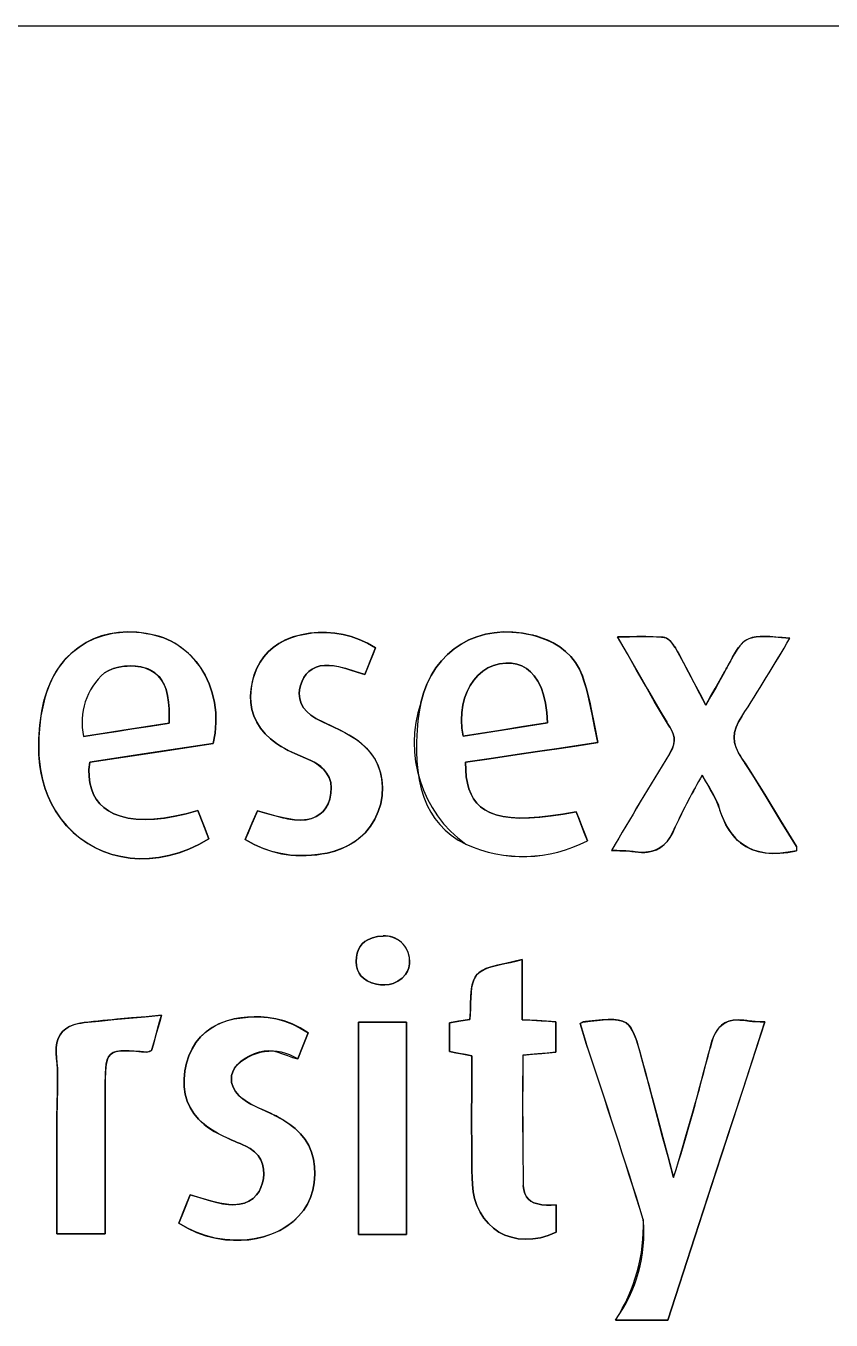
# Model space of a CAD drawing. Header units: millimetres. Extents: x 10 to 189, y 6 to 166.
# Drawn here: x 153.81 to 164.99, y 19.18 to 37.14 of the extents above; entities that cross this region are included whole.
import ezdxf

# ---------------------------------------------------------------- set-up
doc = ezdxf.new("R2010")
doc.units = ezdxf.units.MM

msp = doc.modelspace()

# ---------------------------------------------------------------- linework, layer by layer
at = {"color": 7, "linetype": 'Continuous'}
for p, q in [((153.364, 37.142), (169.364, 37.142)), ((158.427, 23.312), (159.095, 23.312)), ((159.095, 23.312), (158.427, 23.312)), ((154.243, 20.374), (154.915, 20.374)), ((154.915, 20.374), (154.243, 20.374)), ((158.427, 20.366), (159.095, 20.366)), ((159.095, 20.366), (158.427, 20.366)), ((161.995, 19.177), (162.72, 19.177)), ((162.72, 19.177), (161.995, 19.177))]:
    msp.add_line(p, q, dxfattribs=at)
at = {"color": 7, "linetype": 'Continuous', "lineweight": 15}
msp.add_line((169.364, 37.142), (153.364, 37.142), dxfattribs=at)
at = {"color": 7, "linetype": 'Continuous', "flags": 128}
for points in [[(156.414, 27.18), (156.44, 27.326), (156.451, 27.471), (156.448, 27.613), (156.43, 27.751), (156.4, 27.884), (156.356, 28.011), (156.3, 28.13), (156.234, 28.24), (156.157, 28.34), (156.071, 28.431), (155.974, 28.511), (155.928, 28.543), (155.88, 28.573), (155.83, 28.6), (155.778, 28.625), (155.725, 28.647), (155.671, 28.666), (155.614, 28.682), (155.481, 28.71), (155.351, 28.726), (155.223, 28.73), (155.099, 28.723), (154.979, 28.704), (154.863, 28.674), (154.753, 28.633), (154.648, 28.581), (154.538, 28.511), (154.437, 28.428), (154.344, 28.333), (154.262, 28.225), (154.198, 28.121), (154.143, 28.008), (154.102, 27.902), (154.097, 27.887), (154.093, 27.873), (154.088, 27.858), (154.084, 27.843), (154.079, 27.828), (154.075, 27.813), (154.046, 27.69), (154.022, 27.565), (154.006, 27.437), (153.993, 27.276), (153.991, 27.116), (153.991, 27.104), (153.991, 27.093), (153.992, 27.082), (153.992, 27.071), (153.992, 27.06), (153.994, 27.022), (153.997, 26.968), (154.015, 26.822), (154.043, 26.683), (154.077, 26.565), (154.119, 26.453), (154.168, 26.346), (154.224, 26.246), (154.298, 26.137), (154.379, 26.038), (154.469, 25.947), (154.566, 25.866), (154.67, 25.794), (154.777, 25.733), (154.89, 25.682), (155.008, 25.641), (155.131, 25.611), (155.259, 25.59), (155.391, 25.582), (155.526, 25.584), (155.662, 25.599), (155.801, 25.626), (155.938, 25.665), (156.076, 25.716), (156.214, 25.779), (156.351, 25.856)], [(156.351, 25.856), (156.212, 25.779), (156.073, 25.715), (155.934, 25.663), (155.796, 25.625), (155.658, 25.598), (155.522, 25.584), (155.389, 25.582), (155.258, 25.59), (155.131, 25.611), (155.007, 25.641), (154.888, 25.683), (154.774, 25.735), (154.665, 25.797), (154.563, 25.868), (154.467, 25.949), (154.378, 26.039), (154.297, 26.138), (154.224, 26.246), (154.17, 26.343), (154.122, 26.445), (154.081, 26.553), (154.048, 26.666), (154.024, 26.77), (154.007, 26.878), (153.997, 26.976), (153.996, 26.987), (153.995, 26.998), (153.994, 27.01), (153.994, 27.021), (153.993, 27.032), (153.993, 27.044), (153.992, 27.055), (153.992, 27.246), (154.006, 27.437), (154.033, 27.628), (154.063, 27.767), (154.072, 27.802), (154.074, 27.81), (154.075, 27.812), (154.075, 27.813), (154.075, 27.813), (154.116, 27.941), (154.167, 28.061), (154.227, 28.172), (154.296, 28.273), (154.373, 28.365), (154.458, 28.447), (154.55, 28.519), (154.648, 28.581), (154.766, 28.638), (154.891, 28.682), (155.021, 28.712), (155.158, 28.728), (155.221, 28.73), (155.284, 28.73), (155.349, 28.726), (155.414, 28.72), (155.48, 28.71), (155.547, 28.697), (155.614, 28.682), (155.725, 28.647), (155.829, 28.601), (155.926, 28.544), (156.017, 28.478), (156.1, 28.403), (156.175, 28.32), (156.242, 28.228), (156.3, 28.13), (156.356, 28.011), (156.4, 27.884), (156.43, 27.751), (156.448, 27.613), (156.451, 27.471), (156.44, 27.326), (156.414, 27.18)], [(158.665, 28.508), (158.553, 28.572), (158.44, 28.624), (158.327, 28.665), (158.214, 28.695), (158.1, 28.715), (157.986, 28.724), (157.871, 28.723), (157.755, 28.712), (157.638, 28.691), (157.523, 28.66), (157.417, 28.62), (157.321, 28.569), (157.244, 28.516), (157.175, 28.454), (157.114, 28.385), (157.062, 28.309), (157.019, 28.226), (156.989, 28.151), (156.964, 28.072), (156.946, 27.988), (156.934, 27.904), (156.93, 27.826), (156.934, 27.749), (156.95, 27.654), (156.978, 27.563), (157.018, 27.476), (157.07, 27.393), (157.133, 27.316), (157.208, 27.244), (157.293, 27.179), (157.354, 27.139), (157.406, 27.111), (157.43, 27.098), (157.454, 27.086), (157.478, 27.074), (157.503, 27.062), (157.619, 27.01), (157.768, 26.944), (157.794, 26.931), (157.823, 26.916), (157.85, 26.899), (157.875, 26.882), (157.899, 26.864), (157.921, 26.845), (157.942, 26.826), (157.987, 26.769), (158.021, 26.707), (158.043, 26.64), (158.051, 26.568), (158.047, 26.491), (158.03, 26.409)], [(158.03, 26.409), (158.047, 26.491), (158.051, 26.568), (158.043, 26.64), (158.021, 26.707), (157.987, 26.769), (157.942, 26.826), (157.904, 26.86), (157.861, 26.892), (157.813, 26.921), (157.766, 26.945), (157.736, 26.958), (157.619, 27.01), (157.471, 27.077), (157.408, 27.11), (157.397, 27.115), (157.37, 27.13), (157.344, 27.146), (157.318, 27.162), (157.293, 27.179), (157.208, 27.244), (157.133, 27.316), (157.07, 27.393), (157.018, 27.476), (156.978, 27.563), (156.95, 27.654), (156.934, 27.749), (156.93, 27.841), (156.937, 27.935), (156.956, 28.039), (156.983, 28.135), (157.019, 28.226), (157.062, 28.309), (157.114, 28.385), (157.175, 28.454), (157.244, 28.516), (157.321, 28.569), (157.402, 28.613), (157.491, 28.65), (157.588, 28.679), (157.688, 28.701), (157.788, 28.716), (157.887, 28.724), (157.986, 28.724), (158.1, 28.715), (158.214, 28.695), (158.327, 28.665), (158.44, 28.624), (158.553, 28.572), (158.665, 28.508)], [(161.752, 27.194), (161.71, 27.395), (161.672, 27.59), (161.632, 27.78), (161.611, 27.868), (161.588, 27.954), (161.563, 28.039), (161.533, 28.126), (161.494, 28.214), (161.44, 28.306), (161.376, 28.387), (161.303, 28.46), (161.221, 28.523), (161.131, 28.577), (161.056, 28.614), (160.976, 28.645), (160.903, 28.669), (160.895, 28.671), (160.886, 28.674), (160.878, 28.676), (160.87, 28.678), (160.861, 28.68), (160.852, 28.683), (160.841, 28.686), (160.704, 28.713), (160.571, 28.727), (160.441, 28.729), (160.314, 28.719), (160.191, 28.697), (160.073, 28.664), (159.961, 28.619), (159.855, 28.562), (159.756, 28.495), (159.664, 28.418), (159.579, 28.33), (159.503, 28.232), (159.436, 28.124), (159.379, 28.007), (159.331, 27.88), (159.294, 27.745)], [(159.294, 27.745), (159.331, 27.88), (159.379, 28.007), (159.436, 28.124), (159.503, 28.232), (159.579, 28.33), (159.664, 28.418), (159.756, 28.495), (159.855, 28.562), (159.961, 28.619), (160.073, 28.664), (160.191, 28.697), (160.314, 28.719), (160.434, 28.729), (160.558, 28.728), (160.684, 28.716), (160.708, 28.712), (160.733, 28.708), (160.757, 28.704), (160.781, 28.699), (160.806, 28.694), (160.831, 28.688), (160.85, 28.683), (160.91, 28.667), (161.024, 28.627), (161.131, 28.577), (161.221, 28.523), (161.303, 28.46), (161.376, 28.387), (161.44, 28.306), (161.494, 28.214), (161.536, 28.12), (161.566, 28.029), (161.592, 27.938), (161.616, 27.847), (161.638, 27.753), (161.658, 27.659), (161.703, 27.43), (161.752, 27.194)], [(163.248, 27.713), (163.166, 27.871), (163.088, 28.021), (163.013, 28.165), (162.939, 28.304), (162.865, 28.44), (162.846, 28.473), (162.837, 28.489), (162.831, 28.499), (162.825, 28.51), (162.818, 28.52), (162.79, 28.561), (162.762, 28.595), (162.732, 28.624), (162.719, 28.633), (162.705, 28.642), (162.692, 28.648), (162.679, 28.652), (162.656, 28.655), (162.615, 28.659), (162.517, 28.664), (162.417, 28.666), (162.294, 28.665), (162.163, 28.663), (162.025, 28.662)], [(162.025, 28.662), (162.192, 28.663), (162.347, 28.666), (162.494, 28.665), (162.635, 28.657), (162.671, 28.654), (162.682, 28.651), (162.693, 28.648), (162.704, 28.642), (162.716, 28.635), (162.727, 28.627), (162.738, 28.618), (162.768, 28.588), (162.796, 28.553), (162.806, 28.538), (162.817, 28.522), (162.827, 28.507), (162.836, 28.492), (162.851, 28.465), (162.878, 28.415), (163.006, 28.177), (163.084, 28.029), (163.164, 27.875), (163.248, 27.713)], [(162.025, 28.662), (162.168, 28.411), (162.305, 28.17), (162.438, 27.937), (162.612, 27.638), (162.689, 27.509), (162.698, 27.494), (162.706, 27.48), (162.715, 27.465), (162.724, 27.451), (162.733, 27.437), (162.741, 27.422), (162.75, 27.408), (162.778, 27.358), (162.797, 27.31), (162.808, 27.265), (162.811, 27.221), (162.802, 27.162), (162.78, 27.102), (162.744, 27.037)], [(162.744, 27.037), (162.778, 27.098), (162.8, 27.155), (162.81, 27.21), (162.808, 27.266), (162.795, 27.316), (162.772, 27.369), (162.767, 27.378), (162.762, 27.388), (162.756, 27.398), (162.75, 27.408), (162.732, 27.437), (162.664, 27.55), (162.539, 27.761), (162.415, 27.976), (162.289, 28.198), (162.16, 28.426), (162.025, 28.662)], [(163.248, 27.713), (163.316, 27.832), (163.38, 27.944), (163.44, 28.049), (163.514, 28.184), (163.521, 28.196), (163.527, 28.208), (163.534, 28.219), (163.54, 28.231), (163.558, 28.265), (163.59, 28.325), (163.621, 28.38), (163.661, 28.45), (163.7, 28.509), (163.738, 28.557), (163.777, 28.595), (163.819, 28.624), (163.865, 28.645), (163.919, 28.658), (163.975, 28.665), (164.04, 28.668), (164.115, 28.666), (164.202, 28.66), (164.301, 28.652), (164.415, 28.642)], [(164.415, 28.642), (164.311, 28.652), (164.219, 28.659), (164.138, 28.665), (164.067, 28.667), (164.004, 28.667), (163.949, 28.663), (163.893, 28.653), (163.844, 28.636), (163.8, 28.612), (163.76, 28.58), (163.723, 28.539), (163.686, 28.488), (163.648, 28.427), (163.606, 28.354), (163.591, 28.325), (163.574, 28.295), (163.557, 28.264), (163.54, 28.231), (163.533, 28.219), (163.508, 28.173), (163.449, 28.066), (163.386, 27.955), (163.319, 27.838), (163.248, 27.713)], [(158.518, 28.138), (158.56, 28.243), (158.601, 28.345), (158.665, 28.508)], [(158.665, 28.508), (158.624, 28.404), (158.583, 28.302), (158.518, 28.138)], [(155.802, 27.464), (155.802, 27.564), (155.799, 27.662), (155.792, 27.757), (155.779, 27.846), (155.758, 27.93), (155.73, 28.003), (155.692, 28.069), (155.643, 28.127), (155.603, 28.16), (155.558, 28.19), (155.545, 28.197), (155.532, 28.204), (155.518, 28.21), (155.504, 28.216), (155.489, 28.222), (155.474, 28.228), (155.408, 28.246), (155.335, 28.256), (155.258, 28.258), (155.18, 28.253), (155.103, 28.24), (155.03, 28.221), (154.962, 28.194), (154.903, 28.161)], [(154.903, 28.161), (154.956, 28.191), (155.015, 28.216), (155.08, 28.235), (155.148, 28.249), (155.218, 28.256), (155.294, 28.258), (155.368, 28.252), (155.382, 28.25), (155.396, 28.248), (155.41, 28.245), (155.423, 28.242), (155.436, 28.239), (155.449, 28.236), (155.462, 28.232), (155.474, 28.228), (155.547, 28.196), (155.609, 28.156), (155.66, 28.109), (155.701, 28.055), (155.733, 27.995), (155.758, 27.93), (155.779, 27.846), (155.792, 27.757), (155.799, 27.662), (155.802, 27.564), (155.802, 27.464)], [(157.837, 27.53), (157.769, 27.574), (157.712, 27.624), (157.667, 27.678), (157.633, 27.738), (157.613, 27.803), (157.607, 27.873), (157.611, 27.928), (157.624, 27.987), (157.646, 28.046), (157.672, 28.098), (157.704, 28.142), (157.739, 28.179), (157.788, 28.214), (157.841, 28.24), (157.898, 28.257), (157.959, 28.265), (158.024, 28.266), (158.098, 28.258), (158.151, 28.248), (158.203, 28.235), (158.255, 28.221), (158.308, 28.205), (158.412, 28.171), (158.518, 28.138)], [(158.518, 28.138), (158.383, 28.181), (158.252, 28.222), (158.211, 28.233), (158.169, 28.243), (158.128, 28.252), (158.082, 28.26), (158.024, 28.266), (157.959, 28.265), (157.898, 28.257), (157.841, 28.24), (157.788, 28.214), (157.739, 28.179), (157.704, 28.142), (157.672, 28.098), (157.646, 28.046), (157.624, 27.987), (157.611, 27.928), (157.607, 27.873), (157.613, 27.803), (157.633, 27.738), (157.667, 27.678), (157.712, 27.624), (157.769, 27.574), (157.837, 27.53)], [(161.053, 27.467), (161.042, 27.61), (161.023, 27.74), (160.996, 27.856), (160.962, 27.958), (160.919, 28.047), (160.869, 28.122), (160.818, 28.178), (160.76, 28.224), (160.697, 28.258), (160.628, 28.282), (160.553, 28.294), (160.473, 28.296), (160.387, 28.287), (160.303, 28.265), (160.225, 28.23), (160.153, 28.184), (160.087, 28.127), (160.029, 28.061), (159.978, 27.985), (159.935, 27.902), (159.901, 27.811), (159.877, 27.714), (159.862, 27.612), (159.857, 27.506), (159.863, 27.396), (159.881, 27.283)], [(159.881, 27.283), (159.863, 27.396), (159.857, 27.506), (159.862, 27.612), (159.877, 27.714), (159.901, 27.811), (159.935, 27.902), (159.978, 27.985), (160.029, 28.061), (160.087, 28.127), (160.153, 28.184), (160.225, 28.23), (160.303, 28.265), (160.387, 28.287), (160.473, 28.296), (160.553, 28.294), (160.628, 28.282), (160.697, 28.258), (160.76, 28.224), (160.818, 28.178), (160.869, 28.122), (160.919, 28.047), (160.962, 27.958), (160.996, 27.856), (161.023, 27.74), (161.042, 27.61), (161.053, 27.467)], [(159.294, 27.745), (159.27, 27.622), (159.252, 27.497), (159.241, 27.37), (159.234, 27.202), (159.234, 27.129), (159.234, 27.121), (159.234, 27.112), (159.234, 27.104), (159.234, 27.096), (159.234, 27.088), (159.234, 27.079), (159.235, 27.071), (159.24, 26.937), (159.252, 26.806), (159.272, 26.678), (159.3, 26.554), (159.337, 26.435), (159.384, 26.321), (159.433, 26.228), (159.49, 26.139), (159.556, 26.056), (159.631, 25.978), (159.716, 25.907), (159.812, 25.841), (159.917, 25.783)], [(158.755, 26.459), (158.76, 26.578), (158.752, 26.69), (158.73, 26.795), (158.694, 26.893), (158.645, 26.985), (158.586, 27.066), (158.514, 27.141), (158.43, 27.212), (158.368, 27.257), (158.3, 27.299), (158.236, 27.335), (158.227, 27.34), (158.218, 27.344), (158.209, 27.349), (158.2, 27.353), (158.191, 27.358), (158.182, 27.362), (158.066, 27.417), (157.95, 27.471), (157.837, 27.53)], [(157.837, 27.53), (157.921, 27.485), (158.008, 27.443), (158.154, 27.376), (158.169, 27.369), (158.185, 27.361), (158.237, 27.334), (158.286, 27.307), (158.333, 27.279), (158.378, 27.25), (158.419, 27.221), (158.459, 27.19), (158.539, 27.117), (158.606, 27.04), (158.662, 26.957), (158.704, 26.869), (158.735, 26.775), (158.753, 26.676), (158.76, 26.571), (158.755, 26.459)], [(164.506, 25.751), (164.297, 26.096), (164.088, 26.441), (163.9, 26.742), (163.815, 26.874), (163.804, 26.891), (163.793, 26.908), (163.782, 26.925), (163.77, 26.942), (163.759, 26.959), (163.748, 26.976), (163.702, 27.052), (163.669, 27.126), (163.649, 27.197), (163.642, 27.267), (163.649, 27.336), (163.669, 27.407), (163.703, 27.481), (163.749, 27.557)], [(163.749, 27.557), (163.702, 27.48), (163.669, 27.407), (163.649, 27.336), (163.642, 27.266), (163.649, 27.195), (163.663, 27.143), (163.683, 27.09), (163.711, 27.035), (163.722, 27.017), (163.733, 26.998), (163.746, 26.978), (163.769, 26.943), (163.794, 26.906), (163.818, 26.869), (163.843, 26.832), (164.068, 26.474), (164.287, 26.112), (164.506, 25.751)], [(154.614, 27.279), (154.842, 27.314), (155.065, 27.349), (155.285, 27.384), (155.542, 27.424), (155.802, 27.464)], [(155.802, 27.464), (155.472, 27.413), (155.144, 27.362), (154.883, 27.321), (154.614, 27.279)], [(159.881, 27.283), (160.205, 27.334), (160.531, 27.385), (160.79, 27.426), (161.053, 27.467)], [(161.053, 27.467), (160.719, 27.415), (160.391, 27.363), (159.881, 27.283)], [(154.698, 26.924), (155.658, 27.067), (156.414, 27.18)], [(156.414, 27.18), (155.452, 27.036), (154.698, 26.924)], [(159.916, 26.921), (160.243, 26.97), (160.573, 27.019), (160.911, 27.069), (161.183, 27.109), (161.463, 27.151), (161.752, 27.194)], [(161.752, 27.194), (161.476, 27.153), (161.208, 27.113), (160.947, 27.074), (160.693, 27.037), (160.301, 26.978), (159.916, 26.921)], [(156.201, 26.253), (156.035, 26.206), (155.878, 26.171), (155.729, 26.146), (155.589, 26.131), (155.458, 26.127), (155.338, 26.132), (155.227, 26.147), (155.126, 26.172), (155.035, 26.206), (154.961, 26.245), (154.895, 26.291), (154.838, 26.345), (154.79, 26.407), (154.75, 26.475), (154.721, 26.551), (154.7, 26.634), (154.689, 26.724), (154.688, 26.82), (154.698, 26.924)], [(154.698, 26.924), (154.688, 26.82), (154.689, 26.724), (154.7, 26.634), (154.721, 26.551), (154.75, 26.475), (154.79, 26.407), (154.838, 26.345), (154.895, 26.291), (154.961, 26.245), (155.035, 26.206), (155.128, 26.172), (155.231, 26.147), (155.344, 26.132), (155.467, 26.127), (155.599, 26.132), (155.737, 26.147), (155.883, 26.172), (156.038, 26.207), (156.201, 26.253)], [(161.451, 26.234), (161.266, 26.201), (161.095, 26.176), (160.937, 26.158), (160.792, 26.149), (160.659, 26.147), (160.54, 26.154), (160.433, 26.169), (160.337, 26.192), (160.252, 26.224), (160.183, 26.26), (160.123, 26.303), (160.071, 26.354), (160.027, 26.412), (159.991, 26.477), (159.962, 26.55), (159.94, 26.631), (159.925, 26.72), (159.917, 26.816), (159.916, 26.921)], [(159.916, 26.921), (159.917, 26.816), (159.925, 26.72), (159.94, 26.631), (159.962, 26.55), (159.991, 26.477), (160.027, 26.412), (160.071, 26.354), (160.123, 26.303), (160.183, 26.26), (160.252, 26.224), (160.339, 26.192), (160.437, 26.168), (160.546, 26.154), (160.668, 26.147), (160.802, 26.149), (160.945, 26.159), (161.101, 26.176), (161.27, 26.201), (161.451, 26.234)], [(163.199, 26.743), (163.247, 26.656), (163.294, 26.576), (163.337, 26.501), (163.385, 26.411), (163.423, 26.323), (163.426, 26.314), (163.429, 26.305), (163.432, 26.296), (163.436, 26.284), (163.446, 26.25), (163.469, 26.186), (163.493, 26.126), (163.541, 26.029), (163.596, 25.944), (163.659, 25.868), (163.729, 25.804), (163.805, 25.752), (163.888, 25.711), (163.976, 25.682), (164.071, 25.664), (164.171, 25.656), (164.277, 25.658), (164.389, 25.67), (164.506, 25.692)], [(164.506, 25.692), (164.394, 25.671), (164.288, 25.659), (164.186, 25.655), (164.089, 25.661), (163.998, 25.677), (163.912, 25.702), (163.832, 25.737), (163.759, 25.782), (163.691, 25.836), (163.629, 25.902), (163.573, 25.977), (163.528, 26.053), (163.488, 26.138), (163.457, 26.219), (163.453, 26.231), (163.449, 26.242), (163.445, 26.253), (163.442, 26.265), (163.438, 26.277), (163.435, 26.288), (163.403, 26.373), (163.361, 26.458), (163.311, 26.546), (163.257, 26.639), (163.199, 26.743)], [(156.857, 25.847), (156.982, 25.778), (157.108, 25.722), (157.235, 25.68), (157.362, 25.65), (157.489, 25.632), (157.561, 25.627), (157.632, 25.625), (157.704, 25.626), (157.776, 25.63), (157.849, 25.638), (157.921, 25.648), (157.994, 25.661), (158.099, 25.688), (158.198, 25.724), (158.291, 25.768), (158.376, 25.82), (158.454, 25.88), (158.524, 25.947), (158.597, 26.035), (158.657, 26.131), (158.704, 26.235), (158.737, 26.344), (158.755, 26.459)], [(158.755, 26.459), (158.737, 26.344), (158.704, 26.235), (158.657, 26.131), (158.597, 26.035), (158.524, 25.947), (158.464, 25.889), (158.399, 25.837), (158.328, 25.789), (158.252, 25.748), (158.171, 25.713), (158.084, 25.684), (157.994, 25.661), (157.864, 25.64), (157.736, 25.628), (157.608, 25.625), (157.48, 25.633), (157.353, 25.652), (157.228, 25.682), (157.104, 25.724), (156.98, 25.779), (156.857, 25.847)], [(158.03, 26.409), (158.006, 26.344), (157.974, 26.287), (157.937, 26.239), (157.893, 26.199), (157.843, 26.168), (157.805, 26.15), (157.765, 26.136), (157.723, 26.126), (157.679, 26.12), (157.634, 26.117), (157.587, 26.117), (157.539, 26.121), (157.413, 26.143), (157.286, 26.174), (157.157, 26.211), (157.025, 26.247)], [(157.025, 26.247), (157.173, 26.207), (157.316, 26.166), (157.348, 26.158), (157.38, 26.15), (157.412, 26.143), (157.444, 26.136), (157.475, 26.13), (157.507, 26.125), (157.539, 26.121), (157.622, 26.116), (157.701, 26.122), (157.775, 26.139), (157.843, 26.168), (157.893, 26.199), (157.937, 26.239), (157.974, 26.287), (158.006, 26.344), (158.03, 26.409)], [(156.351, 25.856), (156.267, 26.077), (156.201, 26.253)], [(156.201, 26.253), (156.285, 26.03), (156.351, 25.856)], [(157.025, 26.247), (156.981, 26.141), (156.935, 26.032), (156.897, 25.942), (156.857, 25.847)], [(156.857, 25.847), (156.908, 25.967), (156.955, 26.079), (157.025, 26.247)], [(161.605, 25.831), (161.558, 25.954), (161.515, 26.067), (161.483, 26.152), (161.451, 26.234)], [(161.451, 26.234), (161.491, 26.129), (161.533, 26.02), (161.568, 25.928), (161.605, 25.831)], [(161.941, 25.697), (162.002, 25.695), (162.058, 25.693), (162.108, 25.692), (162.166, 25.689), (162.221, 25.684), (162.235, 25.682), (162.267, 25.676), (162.314, 25.671), (162.358, 25.669), (162.401, 25.669), (162.441, 25.673), (162.506, 25.686), (162.566, 25.707), (162.62, 25.738), (162.67, 25.777), (162.716, 25.825), (162.756, 25.883), (162.793, 25.949), (162.826, 26.026)], [(162.826, 26.026), (162.791, 25.945), (162.751, 25.875), (162.707, 25.815), (162.657, 25.766), (162.603, 25.726), (162.547, 25.699), (162.486, 25.681), (162.419, 25.671), (162.373, 25.669), (162.323, 25.67), (162.31, 25.671), (162.297, 25.673), (162.283, 25.674), (162.269, 25.676), (162.255, 25.678), (162.241, 25.68), (162.19, 25.687), (162.137, 25.691), (162.078, 25.693), (162.014, 25.694), (161.941, 25.697)], [(164.506, 25.751), (164.506, 25.718), (164.506, 25.692)], [(158.77, 24.509), (158.692, 24.5), (158.621, 24.483), (158.559, 24.457), (158.518, 24.431), (158.482, 24.4), (158.452, 24.363), (158.428, 24.32), (158.411, 24.271), (158.401, 24.216), (158.398, 24.153), (158.403, 24.094), (158.415, 24.041), (158.436, 23.995), (158.462, 23.955), (158.496, 23.922), (158.548, 23.885), (158.61, 23.859), (158.679, 23.841), (158.735, 23.833), (158.795, 23.83), (158.854, 23.836), (158.91, 23.85), (158.977, 23.881), (159.034, 23.923), (159.081, 23.975), (159.108, 24.02), (159.127, 24.069), (159.137, 24.121), (159.138, 24.177)], [(159.138, 24.177), (159.137, 24.121), (159.127, 24.069), (159.108, 24.02), (159.081, 23.975), (159.034, 23.923), (158.977, 23.881), (158.91, 23.85), (158.854, 23.836), (158.795, 23.83), (158.735, 23.833), (158.679, 23.841), (158.61, 23.859), (158.548, 23.885), (158.496, 23.922), (158.462, 23.955), (158.436, 23.995), (158.415, 24.041), (158.403, 24.094), (158.398, 24.153), (158.401, 24.216), (158.411, 24.271), (158.428, 24.32), (158.452, 24.363), (158.482, 24.4), (158.518, 24.431), (158.559, 24.457), (158.621, 24.483), (158.692, 24.5), (158.77, 24.509)], [(160.699, 24.183), (160.585, 24.153), (160.47, 24.128), (160.359, 24.105), (160.256, 24.077), (160.198, 24.056), (160.145, 24.03), (160.1, 23.999), (160.063, 23.961), (160.036, 23.916), (160.014, 23.858), (159.999, 23.794), (159.991, 23.724), (159.987, 23.651), (159.984, 23.575), (159.983, 23.499), (159.979, 23.423), (159.973, 23.349)], [(159.973, 23.349), (159.981, 23.455), (159.984, 23.564), (159.988, 23.672), (159.996, 23.774), (160.007, 23.833), (160.023, 23.888), (160.047, 23.936), (160.078, 23.978), (160.119, 24.013), (160.173, 24.045), (160.236, 24.071), (160.305, 24.092), (160.38, 24.109), (160.458, 24.126), (160.538, 24.143), (160.619, 24.161), (160.699, 24.183)], [(160.699, 23.347), (160.699, 23.577), (160.699, 23.805), (160.699, 23.989), (160.699, 24.183)], [(160.699, 24.183), (160.699, 24.018), (160.699, 23.86), (160.699, 23.707), (160.699, 23.528), (160.699, 23.347)], [(155.694, 23.409), (155.481, 23.389), (155.276, 23.371), (155.077, 23.353), (155.011, 23.346), (154.946, 23.34), (154.881, 23.334), (154.816, 23.327), (154.752, 23.321), (154.688, 23.314), (154.623, 23.307), (154.547, 23.295), (154.479, 23.277), (154.418, 23.253), (154.366, 23.222), (154.322, 23.184), (154.287, 23.138), (154.26, 23.086), (154.242, 23.025), (154.233, 22.963), (154.231, 22.894), (154.237, 22.818), (154.244, 22.747), (154.249, 22.676), (154.253, 22.535), (154.252, 22.393), (154.247, 22.191), (154.244, 21.989), (154.243, 21.964), (154.243, 21.917), (154.243, 21.87), (154.243, 21.823), (154.243, 21.776), (154.243, 21.729), (154.243, 21.682), (154.243, 21.424), (154.243, 20.374)], [(154.243, 20.374), (154.243, 21.497), (154.243, 21.772), (154.243, 21.809), (154.243, 21.845), (154.243, 21.881), (154.243, 21.917), (154.243, 21.953), (154.243, 21.977), (154.247, 22.187), (154.251, 22.346), (154.253, 22.504), (154.249, 22.662), (154.245, 22.736), (154.238, 22.81), (154.231, 22.889), (154.233, 22.96), (154.242, 23.025), (154.26, 23.086), (154.287, 23.138), (154.322, 23.184), (154.366, 23.222), (154.395, 23.24), (154.426, 23.256), (154.461, 23.271), (154.497, 23.283), (154.537, 23.293), (154.579, 23.301), (154.623, 23.307), (154.828, 23.329), (155.035, 23.349), (155.247, 23.368), (155.466, 23.388), (155.694, 23.409)], [(155.557, 22.918), (155.578, 22.994), (155.6, 23.074), (155.625, 23.161), (155.646, 23.236), (155.668, 23.318), (155.694, 23.409)], [(155.694, 23.409), (155.67, 23.322), (155.648, 23.243), (155.627, 23.171), (155.609, 23.104), (155.582, 23.008), (155.557, 22.918)], [(157.729, 23.164), (157.619, 23.233), (157.508, 23.288), (157.395, 23.33), (157.281, 23.359), (157.165, 23.378), (157.074, 23.385), (156.982, 23.386), (156.889, 23.382), (156.796, 23.371), (156.702, 23.357), (156.592, 23.329), (156.49, 23.29), (156.397, 23.24), (156.313, 23.179), (156.238, 23.108), (156.173, 23.029), (156.118, 22.941), (156.074, 22.846), (156.04, 22.744), (156.019, 22.636)], [(156.019, 22.636), (156.04, 22.744), (156.074, 22.846), (156.118, 22.941), (156.173, 23.029), (156.238, 23.108), (156.3, 23.168), (156.368, 23.221), (156.442, 23.266), (156.523, 23.304), (156.61, 23.335), (156.702, 23.357), (156.821, 23.375), (156.939, 23.385), (157.057, 23.386), (157.174, 23.377), (157.289, 23.358), (157.401, 23.328), (157.512, 23.286), (157.621, 23.232), (157.729, 23.164)], [(158.427, 23.312), (158.427, 22.486), (158.427, 21.663), (158.427, 21.016), (158.427, 20.366)], [(158.427, 20.366), (158.427, 21.192), (158.427, 22.015), (158.427, 22.662), (158.427, 23.312)], [(159.095, 20.366), (159.095, 21.2), (159.095, 22.024), (159.095, 23.312)], [(159.095, 23.312), (159.095, 22.493), (159.095, 21.672), (159.095, 21.022), (159.095, 20.366)], [(159.973, 23.349), (159.817, 23.325), (159.692, 23.306)], [(159.692, 23.306), (159.851, 23.33), (159.973, 23.349)], [(159.692, 23.306), (159.692, 23.19), (159.692, 23.078), (159.692, 22.904)], [(159.692, 22.904), (159.692, 23.015), (159.692, 23.126), (159.692, 23.214), (159.692, 23.306)], [(161.169, 23.319), (161.038, 23.327), (160.909, 23.334), (160.806, 23.341), (160.699, 23.347)], [(160.699, 23.347), (160.835, 23.339), (160.964, 23.331), (161.066, 23.325), (161.169, 23.319)], [(161.169, 22.896), (161.169, 23.017), (161.169, 23.134), (161.169, 23.319)], [(161.169, 23.319), (161.169, 23.201), (161.169, 23.084), (161.169, 22.896)], [(162.802, 21.155), (162.725, 21.444), (162.65, 21.722), (162.578, 21.992), (162.507, 22.255), (162.438, 22.515), (162.412, 22.61), (162.387, 22.704), (162.36, 22.806), (162.332, 22.91), (162.306, 23.001), (162.281, 23.079), (162.257, 23.142), (162.233, 23.195), (162.206, 23.239), (162.176, 23.275), (162.142, 23.303), (162.095, 23.327), (162.039, 23.342), (161.972, 23.349), (161.892, 23.348), (161.811, 23.344), (161.717, 23.335), (161.624, 23.325), (161.58, 23.32), (161.559, 23.317), (161.555, 23.317), (161.551, 23.316), (161.547, 23.316), (161.543, 23.315), (161.536, 23.313), (161.527, 23.307), (161.518, 23.301), (161.505, 23.293)], [(161.505, 23.293), (161.521, 23.303), (161.531, 23.31), (161.538, 23.314), (161.541, 23.315), (161.542, 23.315), (161.543, 23.315), (161.543, 23.315), (161.543, 23.315), (161.543, 23.315), (161.543, 23.315), (161.543, 23.315), (161.543, 23.315), (161.648, 23.327), (161.741, 23.337), (161.824, 23.345), (161.897, 23.349), (161.961, 23.349), (162.033, 23.343), (162.092, 23.328), (162.142, 23.303), (162.18, 23.271), (162.213, 23.228), (162.243, 23.175), (162.27, 23.109), (162.291, 23.049), (162.312, 22.98), (162.334, 22.902), (162.358, 22.815), (162.385, 22.711), (162.41, 22.617), (162.436, 22.522), (162.461, 22.428), (162.486, 22.332), (162.512, 22.237), (162.582, 21.977), (162.653, 21.712), (162.726, 21.438), (162.802, 21.155)], [(161.505, 23.293), (161.551, 23.141), (161.59, 23.019)], [(161.59, 23.019), (161.541, 23.174), (161.505, 23.293)], [(162.72, 19.177), (163.096, 20.331), (163.473, 21.487), (163.771, 22.399), (164.07, 23.316)], [(164.07, 23.316), (163.689, 22.15), (163.311, 20.991), (162.72, 19.177)], [(164.07, 23.316), (163.997, 23.319), (163.935, 23.322), (163.889, 23.325), (163.846, 23.329), (163.836, 23.33), (163.817, 23.334), (163.775, 23.339), (163.736, 23.343), (163.699, 23.344), (163.663, 23.343), (163.63, 23.34), (163.569, 23.326), (163.515, 23.303), (163.467, 23.27), (163.425, 23.228), (163.389, 23.175), (163.357, 23.112), (163.331, 23.038), (163.309, 22.954)], [(163.309, 22.954), (163.334, 23.048), (163.364, 23.128), (163.4, 23.195), (163.443, 23.249), (163.493, 23.29), (163.551, 23.32), (163.589, 23.332), (163.63, 23.34), (163.674, 23.344), (163.722, 23.343), (163.773, 23.34), (163.827, 23.332), (163.841, 23.33), (163.854, 23.328), (163.899, 23.324), (163.949, 23.321), (164.005, 23.319), (164.07, 23.316)], [(157.587, 22.802), (157.666, 23.002), (157.729, 23.164)], [(157.729, 23.164), (157.649, 22.959), (157.587, 22.802)], [(154.915, 20.374), (154.915, 20.944), (154.915, 21.505), (154.915, 22.061), (154.915, 22.153), (154.915, 22.244), (154.915, 22.336), (154.915, 22.419), (154.915, 22.49), (154.916, 22.554), (154.917, 22.612), (154.92, 22.663), (154.927, 22.733), (154.94, 22.789), (154.959, 22.833), (154.986, 22.866), (155.021, 22.889), (155.065, 22.904), (155.12, 22.913), (155.187, 22.915), (155.257, 22.914), (155.338, 22.909), (155.419, 22.903), (155.428, 22.902), (155.438, 22.902), (155.448, 22.901), (155.458, 22.9), (155.468, 22.899), (155.478, 22.899), (155.489, 22.898), (155.507, 22.9), (155.529, 22.908), (155.557, 22.918)], [(155.557, 22.918), (155.533, 22.909), (155.514, 22.902), (155.499, 22.898), (155.493, 22.898), (155.491, 22.898), (155.49, 22.898), (155.489, 22.898), (155.489, 22.898), (155.489, 22.898), (155.489, 22.898), (155.489, 22.898), (155.489, 22.898), (155.398, 22.905), (155.317, 22.91), (155.245, 22.914), (155.183, 22.915), (155.129, 22.913), (155.07, 22.906), (155.023, 22.89), (154.986, 22.866), (154.962, 22.837), (154.943, 22.798), (154.93, 22.75), (154.922, 22.691), (154.917, 22.617), (154.915, 22.529), (154.915, 22.427), (154.915, 22.345), (154.915, 22.254), (154.915, 22.162), (154.915, 22.071), (154.915, 21.979), (154.915, 21.888), (154.915, 21.796), (154.915, 21.704), (154.915, 21.265), (154.915, 20.822), (154.915, 20.374)], [(156.709, 22.674), (156.748, 22.725), (156.797, 22.771), (156.855, 22.812), (156.918, 22.848), (156.985, 22.878), (157.053, 22.901), (157.119, 22.916), (157.179, 22.921), (157.243, 22.914), (157.308, 22.898), (157.376, 22.875), (157.445, 22.85), (157.515, 22.824), (157.587, 22.802)], [(159.692, 22.904), (159.779, 22.888), (159.864, 22.872), (159.932, 22.86), (160.004, 22.846)], [(160.004, 22.846), (159.914, 22.863), (159.827, 22.879), (159.692, 22.904)], [(160.004, 22.846), (160.002, 22.406), (159.999, 21.967), (160, 21.53), (160.001, 21.437), (160.002, 21.343), (160.004, 21.25), (160.006, 21.156), (160.01, 21.06), (160.021, 20.96), (160.04, 20.867), (160.073, 20.766), (160.117, 20.674), (160.169, 20.591), (160.231, 20.517), (160.301, 20.453), (160.378, 20.4), (160.462, 20.358), (160.551, 20.327), (160.646, 20.307), (160.745, 20.299), (160.848, 20.304), (160.954, 20.321), (161.062, 20.352), (161.171, 20.396)], [(161.171, 20.396), (161.062, 20.352), (160.954, 20.321), (160.848, 20.304), (160.745, 20.299), (160.646, 20.307), (160.551, 20.327), (160.462, 20.358), (160.378, 20.4), (160.301, 20.453), (160.231, 20.517), (160.169, 20.591), (160.117, 20.674), (160.073, 20.766), (160.04, 20.867), (160.021, 20.96), (160.01, 21.06), (160.006, 21.156), (160.004, 21.25), (160.002, 21.343), (160.001, 21.437), (160, 21.53), (159.999, 21.967), (160.002, 22.406), (160.004, 22.846)], [(160.71, 22.855), (160.846, 22.867), (160.974, 22.879), (161.169, 22.896)], [(161.169, 22.896), (161.046, 22.885), (160.92, 22.874), (160.817, 22.865), (160.71, 22.855)], [(156.019, 22.636), (156.008, 22.522), (156.009, 22.415), (156.024, 22.313), (156.051, 22.217), (156.091, 22.128), (156.144, 22.044), (156.21, 21.966), (156.247, 21.929), (156.287, 21.894), (156.33, 21.861), (156.377, 21.828), (156.427, 21.797), (156.48, 21.767), (156.499, 21.757), (156.517, 21.748), (156.633, 21.694), (156.671, 21.677), (156.709, 21.661), (156.747, 21.644), (156.785, 21.628), (156.823, 21.611), (156.863, 21.592), (156.924, 21.558), (156.985, 21.512), (157.034, 21.46), (157.071, 21.403), (157.096, 21.341), (157.11, 21.274), (157.113, 21.203), (157.108, 21.143), (157.095, 21.081), (157.075, 21.018), (157.048, 20.962), (157.015, 20.915), (156.965, 20.866), (156.909, 20.829), (156.846, 20.802), (156.777, 20.785), (156.704, 20.779), (156.628, 20.781), (156.565, 20.789), (156.506, 20.8), (156.446, 20.813), (156.387, 20.829), (156.243, 20.872), (156.093, 20.915)], [(156.093, 20.915), (156.221, 20.879), (156.344, 20.842), (156.463, 20.809), (156.503, 20.8), (156.543, 20.792), (156.583, 20.786), (156.626, 20.781), (156.678, 20.778), (156.728, 20.78), (156.777, 20.785), (156.846, 20.802), (156.909, 20.829), (156.965, 20.866), (157.015, 20.915), (157.048, 20.962), (157.075, 21.018), (157.095, 21.081), (157.108, 21.143), (157.113, 21.203), (157.11, 21.274), (157.096, 21.341), (157.071, 21.403), (157.034, 21.46), (156.985, 21.512), (156.924, 21.558), (156.863, 21.592), (156.823, 21.611), (156.785, 21.628), (156.747, 21.644), (156.709, 21.661), (156.671, 21.677), (156.633, 21.694), (156.559, 21.728), (156.487, 21.764), (156.472, 21.772), (156.448, 21.785), (156.425, 21.798), (156.403, 21.812), (156.381, 21.826), (156.36, 21.84), (156.34, 21.854), (156.32, 21.869), (156.262, 21.916), (156.21, 21.966), (156.144, 22.044), (156.091, 22.128), (156.051, 22.217), (156.024, 22.313), (156.009, 22.415), (156.008, 22.522), (156.019, 22.636)], [(157.814, 21.083), (157.822, 21.201), (157.819, 21.31), (157.804, 21.413), (157.777, 21.51), (157.739, 21.6), (157.688, 21.684), (157.625, 21.763), (157.549, 21.837), (157.476, 21.894), (157.394, 21.949), (157.303, 22.001), (157.284, 22.011), (157.277, 22.014), (157.27, 22.018), (157.263, 22.021), (157.256, 22.024), (157.249, 22.028), (157.217, 22.043), (157.084, 22.104), (157.046, 22.121), (157.008, 22.139), (156.971, 22.157), (156.935, 22.176), (156.899, 22.196), (156.854, 22.224), (156.808, 22.259), (156.767, 22.297), (156.722, 22.352), (156.688, 22.412), (156.668, 22.475), (156.664, 22.524), (156.668, 22.574), (156.683, 22.624), (156.709, 22.674)], [(156.709, 22.674), (156.683, 22.624), (156.668, 22.574), (156.664, 22.524), (156.668, 22.475), (156.688, 22.412), (156.722, 22.352), (156.767, 22.297), (156.823, 22.247), (156.887, 22.203), (156.935, 22.176), (156.984, 22.151), (157.033, 22.127), (157.084, 22.104), (157.253, 22.026), (157.269, 22.018), (157.288, 22.009), (157.338, 21.982), (157.385, 21.955), (157.43, 21.926), (157.472, 21.897), (157.512, 21.867), (157.549, 21.837), (157.625, 21.763), (157.688, 21.684), (157.739, 21.6), (157.777, 21.51), (157.804, 21.413), (157.819, 21.31), (157.822, 21.201), (157.814, 21.083)], [(155.937, 20.523), (156.056, 20.453), (156.181, 20.395), (156.312, 20.348), (156.447, 20.314), (156.584, 20.293), (156.693, 20.285), (156.8, 20.285), (156.907, 20.293), (157.011, 20.309), (157.112, 20.334), (157.228, 20.373), (157.335, 20.422), (157.433, 20.479), (157.521, 20.545), (157.598, 20.618), (157.665, 20.699), (157.721, 20.786), (157.764, 20.88), (157.796, 20.979), (157.814, 21.083)], [(157.814, 21.083), (157.796, 20.979), (157.764, 20.88), (157.721, 20.786), (157.665, 20.699), (157.598, 20.618), (157.535, 20.556), (157.463, 20.5), (157.385, 20.449), (157.301, 20.404), (157.209, 20.366), (157.112, 20.334), (156.983, 20.304), (156.849, 20.288), (156.712, 20.285), (156.575, 20.294), (156.438, 20.316), (156.305, 20.35), (156.177, 20.396), (156.054, 20.454), (155.937, 20.523)], [(161.171, 20.776), (161.104, 20.773), (161.038, 20.774), (160.975, 20.779), (160.916, 20.789), (160.862, 20.807), (160.822, 20.828), (160.787, 20.855), (160.759, 20.89), (160.737, 20.933), (160.722, 20.984), (160.716, 21.045)], [(160.716, 21.045), (160.722, 20.984), (160.737, 20.933), (160.759, 20.89), (160.787, 20.855), (160.822, 20.828), (160.862, 20.807), (160.916, 20.789), (160.975, 20.779), (161.038, 20.774), (161.104, 20.773), (161.171, 20.776)], [(156.093, 20.915), (156.006, 20.696), (155.937, 20.523)], [(155.937, 20.523), (156.025, 20.744), (156.093, 20.915)], [(161.171, 20.396), (161.171, 20.608), (161.171, 20.776)], [(161.171, 20.776), (161.171, 20.562), (161.171, 20.396)]]:
    msp.add_lwpolyline(points, dxfattribs=at)
at = {"color": 7, "linetype": 'Continuous'}
for centre, radius, start, end in [((138.855, 43.568), 29.599, 327.2527, 329.7172), ((142.103, 41.576), 25.79, 327.0712, 329.8998), ((155.496, 27.478), 0.904, 130.9209, 192.7319), ((155.502, 27.476), 0.91, 131.1381, 192.5167), ((160.941, 27.188), 1.739, 161.3202, 233.9287), ((239.108, -19.669), 89.515, 148.54867, 149.54862), ((238.212, -19.133), 88.471, 148.54191, 149.55367), ((172.158, 21.622), 10.319, 150.2502, 154.7416), ((170.771, 22.345), 8.757, 149.8498, 155.1431), ((160.711, 27.554), 1.941, 245.8643, 297.4279), ((160.712, 27.541), 1.929, 245.6955, 297.5968), ((158.79, 24.16), 0.349, 2.6947, 93.3091), ((158.792, 24.163), 0.347, 2.3105, 93.6976), ((33.12, -19.975), 135.473, 17.41712, 18.5035), ((16.003, -25.521), 153.465, 17.48, 18.43901), ((157.221, 22.232), 0.677, 57.31, 139.1764), ((222.158, 22.149), 61.452, 179.34177, 181.02923), ((232.03, 22.18), 71.323, 179.45754, 180.91144), ((119.119, 34.424), 45.654, 343.103, 345.4489), ((130.353, 31.262), 33.987, 342.6997, 345.8511), ((160.33, 20.39), 2.06, 323.9108, 5.1553), ((159.972, 20.49), 2.412, 327.0262, 2.0375)]:
    msp.add_arc(centre, radius, start, end, dxfattribs=at)

doc.saveas('drawing.dxf')
